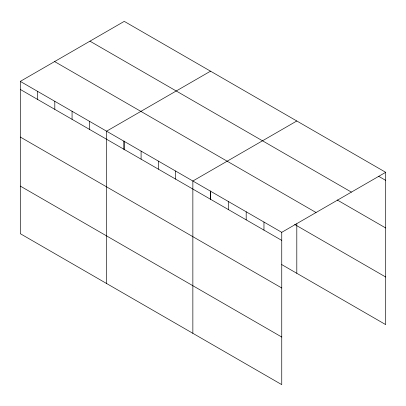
<?xml version="1.0" encoding="UTF-8"?>
<svg xmlns="http://www.w3.org/2000/svg" width="406" height="406" viewBox="0 0 406 406"><rect width="100%" height="100%" fill="white"/><g stroke="black" fill="none" stroke-linecap="round" stroke-linejoin="round"><path stroke-width="0.61" d="M20.3 81.383L281.749 232.328L281.749 384.634L20.3 233.689L20.3 81.383L124.251 21.366L385.7 172.311L385.7 324.617L281.708 264.58M210.531 71.177L106.575 131.194L106.575 283.505M296.806 120.988L192.855 181.005L192.855 333.316M281.749 232.328L385.7 172.311M378.697 176.326L385.7 180.371M89.949 41.168L351.393 192.114M337.213 199.98L385.7 227.974M54.607 61.575L316.051 212.521M294.649 224.452L385.7 277.019M20.3 89.442L281.749 240.388M20.3 137.045L281.749 287.991M20.3 186.09L281.749 337.036M296.806 223.807L296.806 273.299M263.966 222.062L263.966 230.121M246.188 211.795L246.188 219.859M228.411 201.533L228.411 209.592M210.633 191.267L210.633 199.331M210.531 190.916L210.531 199.686M175.6 171.043L175.6 179.102M158.345 161.08L158.345 169.14M141.09 151.118L141.09 159.177M124.251 141.105L124.251 149.875M123.835 141.156L123.835 149.215M89.32 121.232L89.32 129.291M72.065 111.269L72.065 119.328M54.81 101.307L54.81 109.366M37.555 91.345L37.555 99.404"/></g></svg>
